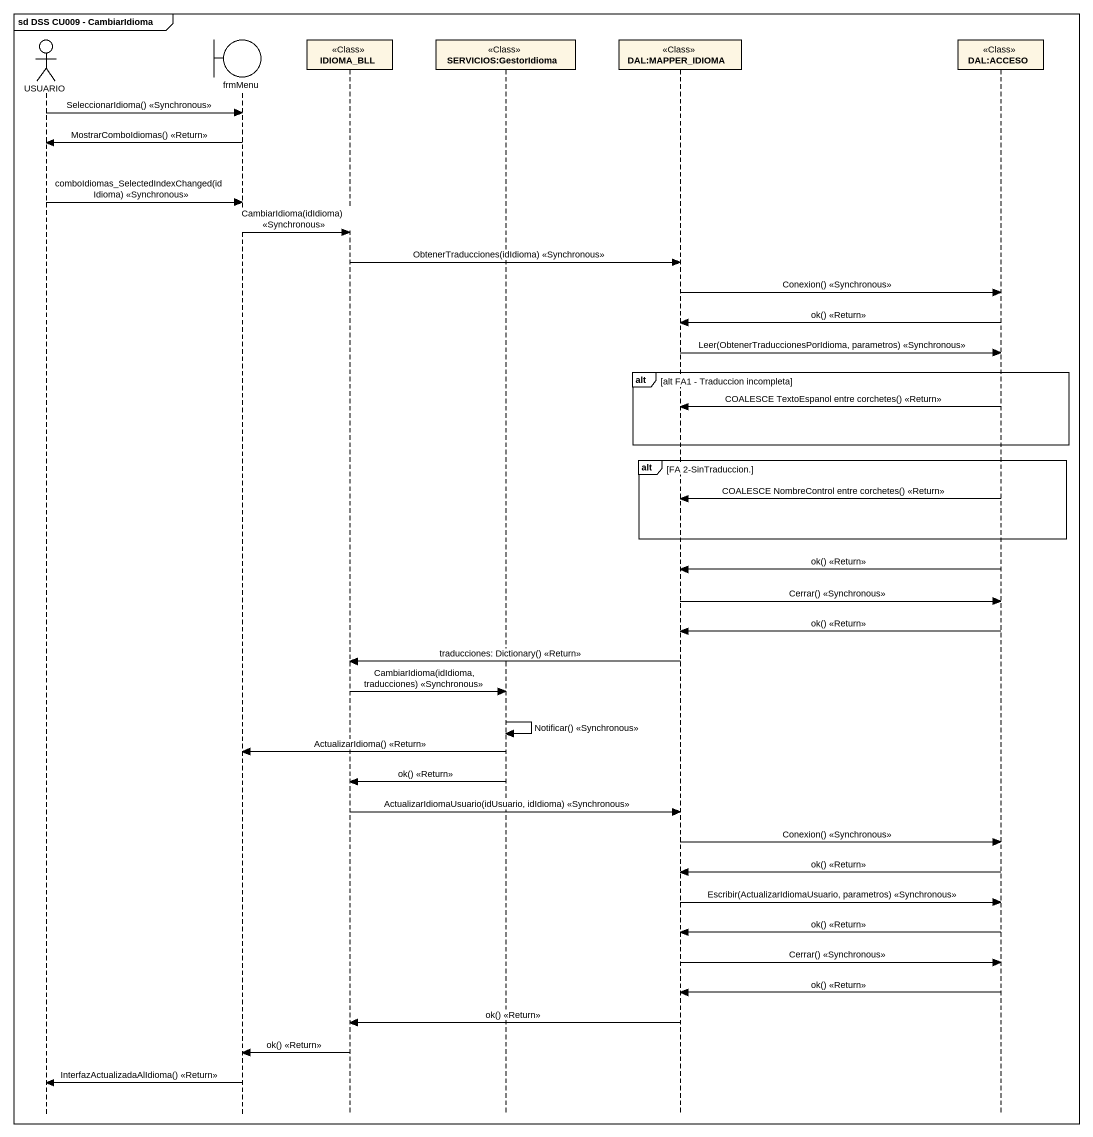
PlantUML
@startuml
mainframe sd DSS CU009 - CambiarIdioma
hide footbox
actor USUARIO
boundary frmMenu
participant IDIOMA_BLL <<Class>>
participant "SERVICIOS:GestorIdioma" as SERVICIOS_GestorIdioma <<Class>>
participant "DAL:MAPPER_IDIOMA" as DAL_MAPPER_IDIOMA <<Class>>
participant "DAL:ACCESO" as DAL_ACCESO <<Class>>

USUARIO -> frmMenu : SeleccionarIdioma() <<Synchronous>>
frmMenu -> USUARIO : MostrarComboIdiomas() <<Return>>
USUARIO -> frmMenu : comboIdiomas_SelectedIndexChanged(idIdioma) <<Synchronous>>
frmMenu -> IDIOMA_BLL : CambiarIdioma(idIdioma) <<Synchronous>>
IDIOMA_BLL -> DAL_MAPPER_IDIOMA : ObtenerTraducciones(idIdioma) <<Synchronous>>
DAL_MAPPER_IDIOMA -> DAL_ACCESO : Conexion() <<Synchronous>>
DAL_ACCESO -> DAL_MAPPER_IDIOMA : ok() <<Return>>
DAL_MAPPER_IDIOMA -> DAL_ACCESO : Leer(ObtenerTraduccionesPorIdioma, parametros) <<Synchronous>>
alt alt FA1 - Traduccion incompleta
  DAL_ACCESO -> DAL_MAPPER_IDIOMA : COALESCE TextoEspanol entre corchetes() <<Return>>
end
alt FA 2-SinTraduccion.
  DAL_ACCESO -> DAL_MAPPER_IDIOMA : COALESCE NombreControl entre corchetes() <<Return>>
end
DAL_ACCESO -> DAL_MAPPER_IDIOMA : ok() <<Return>>
DAL_MAPPER_IDIOMA -> DAL_ACCESO : Cerrar() <<Synchronous>>
DAL_ACCESO -> DAL_MAPPER_IDIOMA : ok() <<Return>>
DAL_MAPPER_IDIOMA -> IDIOMA_BLL : traducciones: Dictionary() <<Return>>
IDIOMA_BLL -> SERVICIOS_GestorIdioma : CambiarIdioma(idIdioma, traducciones) <<Synchronous>>
SERVICIOS_GestorIdioma -> SERVICIOS_GestorIdioma : Notificar() <<Synchronous>>
SERVICIOS_GestorIdioma -> frmMenu : ActualizarIdioma() <<Return>>
SERVICIOS_GestorIdioma -> IDIOMA_BLL : ok() <<Return>>
IDIOMA_BLL -> DAL_MAPPER_IDIOMA : ActualizarIdiomaUsuario(idUsuario, idIdioma) <<Synchronous>>
DAL_MAPPER_IDIOMA -> DAL_ACCESO : Conexion() <<Synchronous>>
DAL_ACCESO -> DAL_MAPPER_IDIOMA : ok() <<Return>>
DAL_MAPPER_IDIOMA -> DAL_ACCESO : Escribir(ActualizarIdiomaUsuario, parametros) <<Synchronous>>
DAL_ACCESO -> DAL_MAPPER_IDIOMA : ok() <<Return>>
DAL_MAPPER_IDIOMA -> DAL_ACCESO : Cerrar() <<Synchronous>>
DAL_ACCESO -> DAL_MAPPER_IDIOMA : ok() <<Return>>
DAL_MAPPER_IDIOMA -> IDIOMA_BLL : ok() <<Return>>
IDIOMA_BLL -> frmMenu : ok() <<Return>>
frmMenu -> USUARIO : InterfazActualizadaAlIdioma() <<Return>>
@enduml
